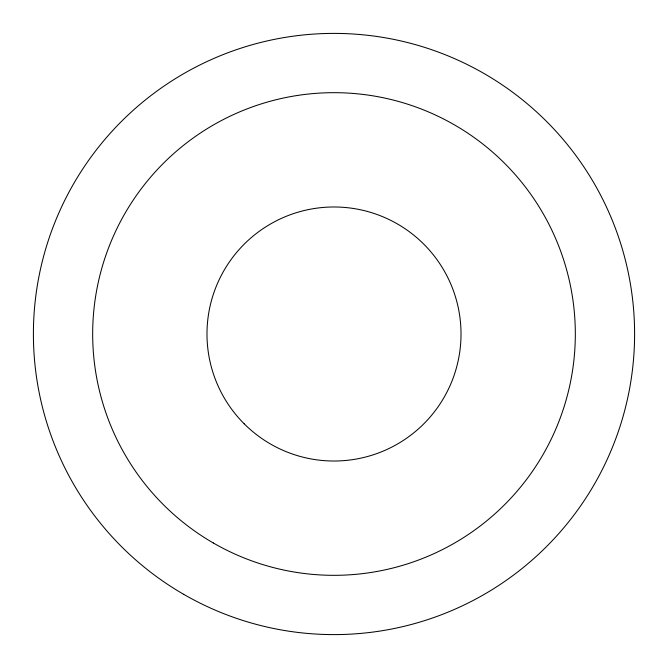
<?xml version="1.0" encoding="UTF-8"?>
<svg xmlns="http://www.w3.org/2000/svg" width="668" height="668" viewBox="0 0 668 668"><rect width="100%" height="100%" fill="white"/><g stroke="black" fill="none" stroke-linecap="round" stroke-linejoin="round"><path stroke-width="1" d="M183.7 594.328A300.6 300.6 0 0 0 634.6 334A300.6 300.6 0 0 0 183.7 73.672A300.6 300.6 0 0 0 183.7 594.328M213.334 542.992A241.323 241.323 0 0 0 575.323 334A241.323 241.323 0 0 0 213.334 125.008A241.323 241.323 0 0 0 213.334 542.992M244.187 423.813A127.012 127.012 0 0 0 456.687 366.874A127.012 127.012 0 0 0 301.126 211.313A127.012 127.012 0 0 0 244.187 423.813"/></g></svg>
